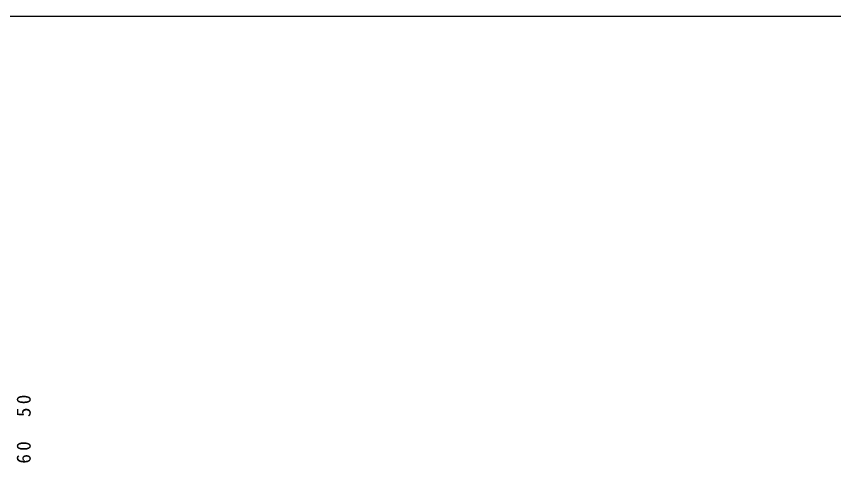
# Model space of a CAD drawing. Header units: metres. Extents: x 0 to 420, y 0 to 297.
# Drawn here: x 171.2 to 277.1, y 239.2 to 297 of the extents above; entities that cross this region are included whole.
import ezdxf

# ---------------------------------------------------------------- set-up
doc = ezdxf.new("R2010")
doc.units = ezdxf.units.M
doc.layers.add(' ', color=7, linetype='Continuous')

msp = doc.modelspace()

# ---------------------------------------------------------------- linework, layer by layer
msp.add_line((420, 296.97), (0, 296.97))

# ---------------------------------------------------------------- texts
at = {"layer": ' '}
for s, p in [('0', (173.02, 246.76)), ('5', (173.02, 245.1)), ('0', (173.02, 240.73)), ('6', (173.02, 239.07))]:
    msp.add_text(s, height=1.83, rotation=90, dxfattribs=at).set_placement(p)

doc.saveas('drawing.dxf')
